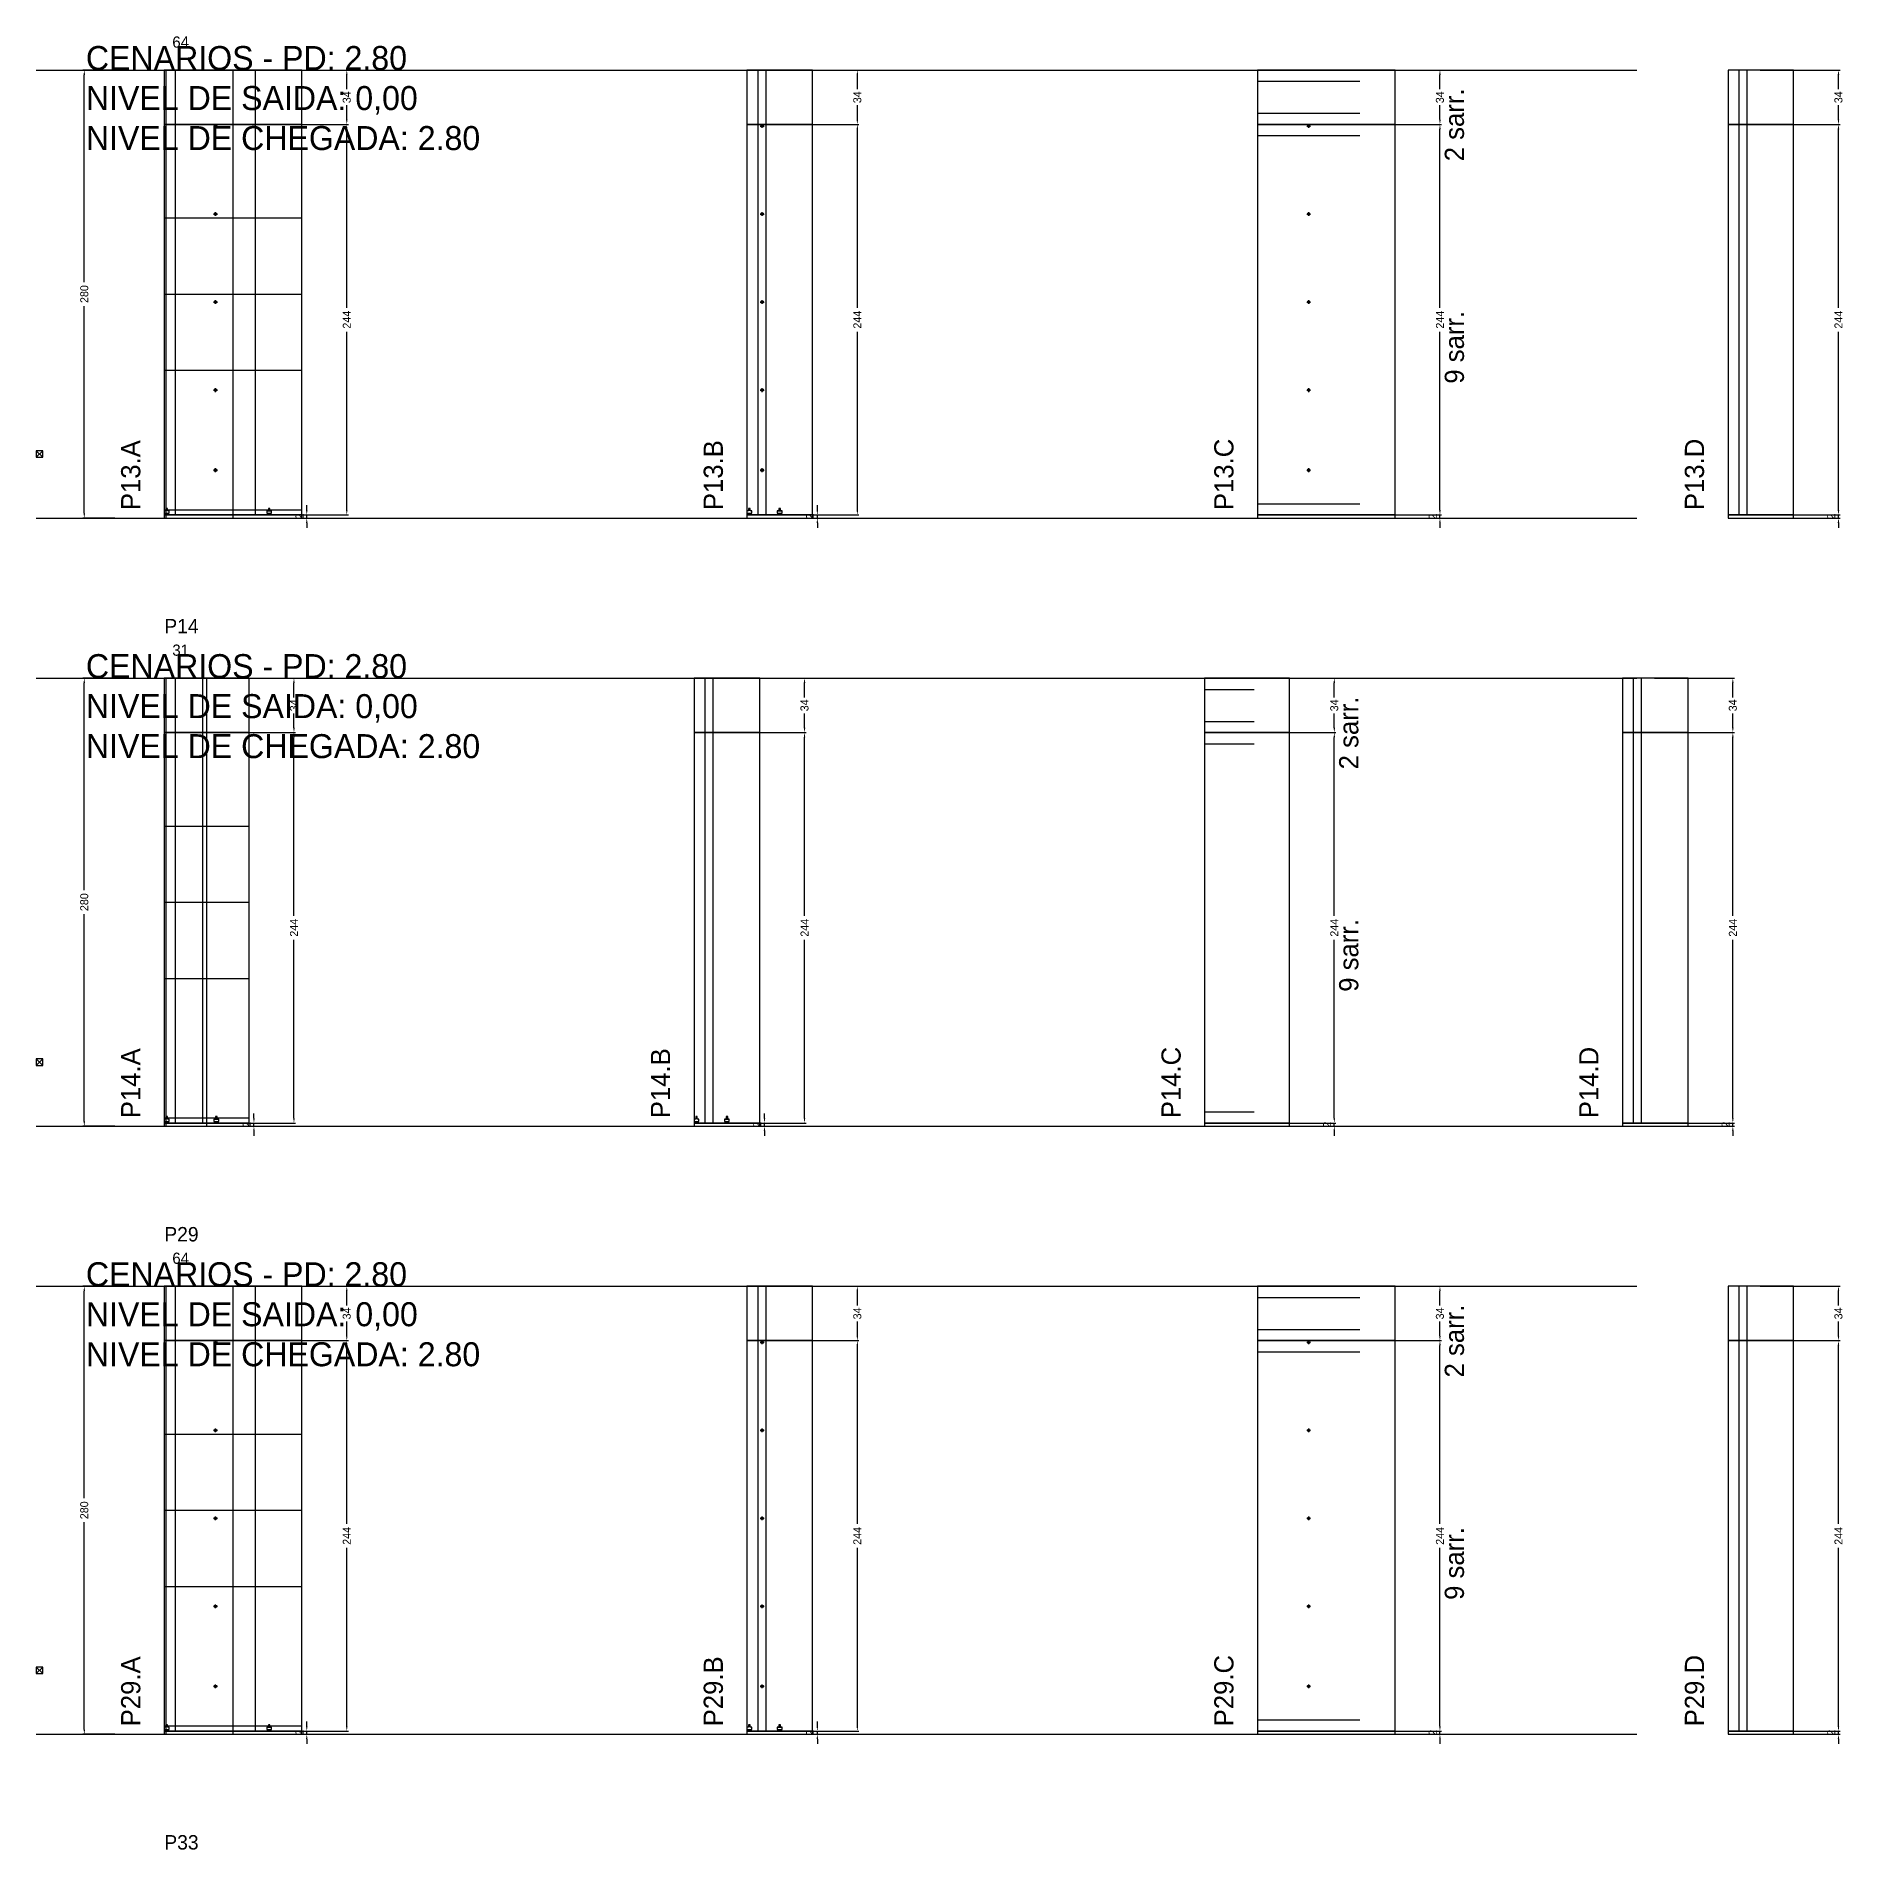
# Model space of a CAD drawing. Header units: centimetres. Extents: x -12000 to 4093, y -4566 to 1796.
# Drawn here: x -7000 to -5871, y -1972 to -839 of the extents above; entities that cross this region are included whole.
import ezdxf

# ---------------------------------------------------------------- set-up
doc = ezdxf.new("R2010")
doc.units = ezdxf.units.CM
doc.linetypes.add('DASHED', pattern=[2, -2])
for name, color, linetype in [('CHAPA', 140, 'Continuous'), ('COTA', 241, 'Continuous'), ('COTAS FURACAO', 16, 'Continuous'), ('Madeira', 30, 'Continuous'), ('MEIO_PONT', 160, 'Continuous'), ('NOMENCLATURA', 7, 'Continuous'), ('Nível', 160, 'Continuous'), ('Painéis', 200, 'Continuous'), ('Perfil Metálico', 150, 'Continuous'), ('SARR_2.2x7', 40, 'Continuous'), ('SARRAFO DE PRESSAO', 200, 'Continuous'), ('texto', 7, 'Continuous'), ('TEXTO_GERAL', 7, 'Continuous')]:
    doc.layers.add(name, color=color, linetype=linetype)
doc.dimstyles.new('PAINEL-NOVA', dxfattribs={"dimtxt": 5, "dimasz": 3, "dimexe": 1, "dimexo": 1, "dimgap": 1, "dimtad": 1, "dimcen": 2.5, "dimazin": 3, "dimtfac": 1, "dimtmove": 0, "dimatfit": 3})

# ---------------------------------------------------------------- blocks, each defined once
blk = doc.blocks.new('_CLOSEDFILLED')
at = {"color": 0, "linetype": 'BYBLOCK'}
blk.add_solid([(-1, 0.16), (0, 0), (-1, -0.16)], dxfattribs=at)
blk = doc.blocks.new('*D53')
for p, q in [((-6951, -860), (-6971, -860)), ((-6970, -992.5), (-6970, -863)), ((-6970, -1137), (-6970, -1007.5)), ((-6951, -1140), (-6971, -1140))]:
    blk.add_line(p, q)
at = {"layer": 'Defpoints'}
for p in [(-6950, -860), (-6970, -1140), (-6950, -1140)]:
    blk.add_point(p, dxfattribs=at)
at = {"layer": 'COTA', "xscale": 3, "yscale": 3}
for p, rotation in [((-6970, -860), 90), ((-6970, -1140), 270)]:
    blk.add_blockref('_CLOSEDFILLED', p, dxfattribs=dict(at, rotation=rotation))
at = {"layer": 'COTA', "insert": (-6970, -1000), "char_height": 5, "attachment_point": 5, "rotation": 90}
blk.add_mtext('280', dxfattribs=at)
blk = doc.blocks.new('MULDURA')
at = {"layer": 'Paineis'}
for p, q in [((0, 0), (4, 4)), ((4, 0), (0, 4))]:
    blk.add_line(p, q, dxfattribs=at)
blk.add_lwpolyline([(0, 0), (4, 0), (4, 4), (0, 4)], close=True, dxfattribs=at)
blk = doc.blocks.new('*D55')
for p, q in [((-6855, -894), (-6805, -894)), ((-6806, -1008.5), (-6806, -897)), ((-6806, -1135), (-6806, -1023.5)), ((-6855, -1138), (-6805, -1138))]:
    blk.add_line(p, q)
at = {"layer": 'Defpoints'}
for p in [(-6856, -894), (-6856, -1138), (-6806, -1138)]:
    blk.add_point(p, dxfattribs=at)
at = {"layer": 'COTA', "xscale": 3, "yscale": 3}
for p, rotation in [((-6806, -894), 90), ((-6806, -1138), 270)]:
    blk.add_blockref('_CLOSEDFILLED', p, dxfattribs=dict(at, rotation=rotation))
at = {"layer": 'COTA', "insert": (-6806, -1016), "char_height": 5, "attachment_point": 5, "rotation": 90}
blk.add_mtext('244', dxfattribs=at)
blk = doc.blocks.new('*D56')
for p, q in [((-6855, -860), (-6805, -860)), ((-6806, -872), (-6806, -863)), ((-6806, -891), (-6806, -882)), ((-6855, -894), (-6805, -894))]:
    blk.add_line(p, q)
at = {"layer": 'Defpoints'}
for p in [(-6856, -860), (-6856, -894), (-6806, -894)]:
    blk.add_point(p, dxfattribs=at)
at = {"layer": 'COTA', "xscale": 3, "yscale": 3}
for p, rotation in [((-6806, -860), 90), ((-6806, -894), 270)]:
    blk.add_blockref('_CLOSEDFILLED', p, dxfattribs=dict(at, rotation=rotation))
at = {"layer": 'COTA', "insert": (-6806, -877), "char_height": 5, "attachment_point": 5, "rotation": 90}
blk.add_mtext('34', dxfattribs=at)
blk = doc.blocks.new('SLIPTEE')
at = {"layer": 'Paineis'}
blk.add_lwpolyline([(0, 0), (3, 0), (3, 1.5), (2, 1.5), (2, 3), (1, 3), (1, 1.5), (0, 1.5)], close=True, dxfattribs=at)
blk = doc.blocks.new('SLIPTDD')
at = {"layer": 'Paineis'}
blk.add_line((0, 1.5), (3, 1.5), dxfattribs=at)
blk.add_lwpolyline([(0, 0), (3, 0), (3, 1.5), (2, 1.5), (2, 3), (1, 3), (1, 1.5), (0, 1.5)], close=True, dxfattribs=at)
blk = doc.blocks.new('furacao')
at = {"layer": 'COTAS FURACAO'}
for p, q in [((-1.2, 0), (1.2, 0)), ((0, -1.2), (0, 1.2))]:
    blk.add_line(p, q, dxfattribs=at)
blk.add_circle((0, 0), 0.8, dxfattribs=at)
blk = doc.blocks.new('*D58')
for p, q in [((-6536, -894), (-6486, -894)), ((-6487, -1008.5), (-6487, -897)), ((-6487, -1135), (-6487, -1023.5)), ((-6536, -1138), (-6486, -1138))]:
    blk.add_line(p, q)
at = {"layer": 'Defpoints'}
for p in [(-6537, -894), (-6537, -1138), (-6487, -1138)]:
    blk.add_point(p, dxfattribs=at)
at = {"layer": 'COTA', "xscale": 3, "yscale": 3}
for p, rotation in [((-6487, -894), 90), ((-6487, -1138), 270)]:
    blk.add_blockref('_CLOSEDFILLED', p, dxfattribs=dict(at, rotation=rotation))
at = {"layer": 'COTA', "insert": (-6487, -1016), "char_height": 5, "attachment_point": 5, "rotation": 90}
blk.add_mtext('244', dxfattribs=at)
blk = doc.blocks.new('*D59')
for p, q in [((-6536, -860), (-6486, -860)), ((-6487, -872), (-6487, -863)), ((-6487, -891), (-6487, -882)), ((-6536, -894), (-6486, -894))]:
    blk.add_line(p, q)
at = {"layer": 'Defpoints'}
for p in [(-6537, -860), (-6537, -894), (-6487, -894)]:
    blk.add_point(p, dxfattribs=at)
at = {"layer": 'COTA', "xscale": 3, "yscale": 3}
for p, rotation in [((-6487, -860), 90), ((-6487, -894), 270)]:
    blk.add_blockref('_CLOSEDFILLED', p, dxfattribs=dict(at, rotation=rotation))
at = {"layer": 'COTA', "insert": (-6487, -877), "char_height": 5, "attachment_point": 5, "rotation": 90}
blk.add_mtext('34', dxfattribs=at)
blk = doc.blocks.new('*D61')
for p, q in [((-6172, -894), (-6122, -894)), ((-6123, -1008.5), (-6123, -897)), ((-6123, -1135), (-6123, -1023.5)), ((-6172, -1138), (-6122, -1138))]:
    blk.add_line(p, q)
at = {"layer": 'Defpoints'}
for p in [(-6173, -894), (-6173, -1138), (-6123, -1138)]:
    blk.add_point(p, dxfattribs=at)
at = {"layer": 'COTA', "xscale": 3, "yscale": 3}
for p, rotation in [((-6123, -894), 90), ((-6123, -1138), 270)]:
    blk.add_blockref('_CLOSEDFILLED', p, dxfattribs=dict(at, rotation=rotation))
at = {"layer": 'COTA', "insert": (-6123, -1016), "char_height": 5, "attachment_point": 5, "rotation": 90}
blk.add_mtext('244', dxfattribs=at)
blk = doc.blocks.new('*D62')
for p, q in [((-6172, -860), (-6122, -860)), ((-6123, -872), (-6123, -863)), ((-6123, -891), (-6123, -882)), ((-6172, -894), (-6122, -894))]:
    blk.add_line(p, q)
at = {"layer": 'Defpoints'}
for p in [(-6173, -860), (-6173, -894), (-6123, -894)]:
    blk.add_point(p, dxfattribs=at)
at = {"layer": 'COTA', "xscale": 3, "yscale": 3}
for p, rotation in [((-6123, -860), 90), ((-6123, -894), 270)]:
    blk.add_blockref('_CLOSEDFILLED', p, dxfattribs=dict(at, rotation=rotation))
at = {"layer": 'COTA', "insert": (-6123, -877), "char_height": 5, "attachment_point": 5, "rotation": 90}
blk.add_mtext('34', dxfattribs=at)
blk = doc.blocks.new('*D64')
for p, q in [((-5923, -894), (-5873, -894)), ((-5874, -1008.5), (-5874, -897)), ((-5874, -1135), (-5874, -1023.5)), ((-5923, -1138), (-5873, -1138))]:
    blk.add_line(p, q)
at = {"layer": 'Defpoints'}
for p in [(-5924, -894), (-5924, -1138), (-5874, -1138)]:
    blk.add_point(p, dxfattribs=at)
at = {"layer": 'COTA', "xscale": 3, "yscale": 3}
for p, rotation in [((-5874, -894), 90), ((-5874, -1138), 270)]:
    blk.add_blockref('_CLOSEDFILLED', p, dxfattribs=dict(at, rotation=rotation))
at = {"layer": 'COTA', "insert": (-5874, -1016), "char_height": 5, "attachment_point": 5, "rotation": 90}
blk.add_mtext('244', dxfattribs=at)
blk = doc.blocks.new('*D65')
for p, q in [((-5923, -860), (-5873, -860)), ((-5874, -872), (-5874, -863)), ((-5874, -891), (-5874, -882)), ((-5923, -894), (-5873, -894))]:
    blk.add_line(p, q)
at = {"layer": 'Defpoints'}
for p in [(-5924, -860), (-5924, -894), (-5874, -894)]:
    blk.add_point(p, dxfattribs=at)
at = {"layer": 'COTA', "xscale": 3, "yscale": 3}
for p, rotation in [((-5874, -860), 90), ((-5874, -894), 270)]:
    blk.add_blockref('_CLOSEDFILLED', p, dxfattribs=dict(at, rotation=rotation))
at = {"layer": 'COTA', "insert": (-5874, -877), "char_height": 5, "attachment_point": 5, "rotation": 90}
blk.add_mtext('34', dxfattribs=at)
blk = doc.blocks.new('*D79')
for p, q in [((-6951, -1240), (-6971, -1240)), ((-6970, -1372.5), (-6970, -1243)), ((-6970, -1517), (-6970, -1387.5)), ((-6951, -1520), (-6971, -1520))]:
    blk.add_line(p, q)
at = {"layer": 'Defpoints'}
for p in [(-6950, -1240), (-6970, -1520), (-6950, -1520)]:
    blk.add_point(p, dxfattribs=at)
at = {"layer": 'COTA', "xscale": 3, "yscale": 3}
for p, rotation in [((-6970, -1240), 90), ((-6970, -1520), 270)]:
    blk.add_blockref('_CLOSEDFILLED', p, dxfattribs=dict(at, rotation=rotation))
at = {"layer": 'COTA', "insert": (-6970, -1380), "char_height": 5, "attachment_point": 5, "rotation": 90}
blk.add_mtext('280', dxfattribs=at)
blk = doc.blocks.new('*D81')
for p, q in [((-6888, -1274), (-6838, -1274)), ((-6839, -1388.5), (-6839, -1277)), ((-6839, -1515), (-6839, -1403.5)), ((-6888, -1518), (-6838, -1518))]:
    blk.add_line(p, q)
at = {"layer": 'Defpoints'}
for p in [(-6889, -1274), (-6889, -1518), (-6839, -1518)]:
    blk.add_point(p, dxfattribs=at)
at = {"layer": 'COTA', "xscale": 3, "yscale": 3}
for p, rotation in [((-6839, -1274), 90), ((-6839, -1518), 270)]:
    blk.add_blockref('_CLOSEDFILLED', p, dxfattribs=dict(at, rotation=rotation))
at = {"layer": 'COTA', "insert": (-6839, -1396), "char_height": 5, "attachment_point": 5, "rotation": 90}
blk.add_mtext('244', dxfattribs=at)
blk = doc.blocks.new('*D82')
for p, q in [((-6888, -1240), (-6838, -1240)), ((-6839, -1252), (-6839, -1243)), ((-6839, -1271), (-6839, -1262)), ((-6888, -1274), (-6838, -1274))]:
    blk.add_line(p, q)
at = {"layer": 'Defpoints'}
for p in [(-6889, -1240), (-6889, -1274), (-6839, -1274)]:
    blk.add_point(p, dxfattribs=at)
at = {"layer": 'COTA', "xscale": 3, "yscale": 3}
for p, rotation in [((-6839, -1240), 90), ((-6839, -1274), 270)]:
    blk.add_blockref('_CLOSEDFILLED', p, dxfattribs=dict(at, rotation=rotation))
at = {"layer": 'COTA', "insert": (-6839, -1257), "char_height": 5, "attachment_point": 5, "rotation": 90}
blk.add_mtext('34', dxfattribs=at)
blk = doc.blocks.new('*D84')
for p, q in [((-6569, -1274), (-6519, -1274)), ((-6520, -1388.5), (-6520, -1277)), ((-6520, -1515), (-6520, -1403.5)), ((-6569, -1518), (-6519, -1518))]:
    blk.add_line(p, q)
at = {"layer": 'Defpoints'}
for p in [(-6570, -1274), (-6570, -1518), (-6520, -1518)]:
    blk.add_point(p, dxfattribs=at)
at = {"layer": 'COTA', "xscale": 3, "yscale": 3}
for p, rotation in [((-6520, -1274), 90), ((-6520, -1518), 270)]:
    blk.add_blockref('_CLOSEDFILLED', p, dxfattribs=dict(at, rotation=rotation))
at = {"layer": 'COTA', "insert": (-6520, -1396), "char_height": 5, "attachment_point": 5, "rotation": 90}
blk.add_mtext('244', dxfattribs=at)
blk = doc.blocks.new('*D85')
for p, q in [((-6569, -1240), (-6519, -1240)), ((-6520, -1252), (-6520, -1243)), ((-6520, -1271), (-6520, -1262)), ((-6569, -1274), (-6519, -1274))]:
    blk.add_line(p, q)
at = {"layer": 'Defpoints'}
for p in [(-6570, -1240), (-6570, -1274), (-6520, -1274)]:
    blk.add_point(p, dxfattribs=at)
at = {"layer": 'COTA', "xscale": 3, "yscale": 3}
for p, rotation in [((-6520, -1240), 90), ((-6520, -1274), 270)]:
    blk.add_blockref('_CLOSEDFILLED', p, dxfattribs=dict(at, rotation=rotation))
at = {"layer": 'COTA', "insert": (-6520, -1257), "char_height": 5, "attachment_point": 5, "rotation": 90}
blk.add_mtext('34', dxfattribs=at)
blk = doc.blocks.new('*D87')
for p, q in [((-6238, -1274), (-6188, -1274)), ((-6189, -1388.5), (-6189, -1277)), ((-6189, -1515), (-6189, -1403.5)), ((-6238, -1518), (-6188, -1518))]:
    blk.add_line(p, q)
at = {"layer": 'Defpoints'}
for p in [(-6239, -1274), (-6239, -1518), (-6189, -1518)]:
    blk.add_point(p, dxfattribs=at)
at = {"layer": 'COTA', "xscale": 3, "yscale": 3}
for p, rotation in [((-6189, -1274), 90), ((-6189, -1518), 270)]:
    blk.add_blockref('_CLOSEDFILLED', p, dxfattribs=dict(at, rotation=rotation))
at = {"layer": 'COTA', "insert": (-6189, -1396), "char_height": 5, "attachment_point": 5, "rotation": 90}
blk.add_mtext('244', dxfattribs=at)
blk = doc.blocks.new('*D88')
for p, q in [((-6238, -1240), (-6188, -1240)), ((-6189, -1252), (-6189, -1243)), ((-6189, -1271), (-6189, -1262)), ((-6238, -1274), (-6188, -1274))]:
    blk.add_line(p, q)
at = {"layer": 'Defpoints'}
for p in [(-6239, -1240), (-6239, -1274), (-6189, -1274)]:
    blk.add_point(p, dxfattribs=at)
at = {"layer": 'COTA', "xscale": 3, "yscale": 3}
for p, rotation in [((-6189, -1240), 90), ((-6189, -1274), 270)]:
    blk.add_blockref('_CLOSEDFILLED', p, dxfattribs=dict(at, rotation=rotation))
at = {"layer": 'COTA', "insert": (-6189, -1257), "char_height": 5, "attachment_point": 5, "rotation": 90}
blk.add_mtext('34', dxfattribs=at)
blk = doc.blocks.new('*D90')
for p, q in [((-5989, -1274), (-5939, -1274)), ((-5940, -1388.5), (-5940, -1277)), ((-5940, -1515), (-5940, -1403.5)), ((-5989, -1518), (-5939, -1518))]:
    blk.add_line(p, q)
at = {"layer": 'Defpoints'}
for p in [(-5990, -1274), (-5990, -1518), (-5940, -1518)]:
    blk.add_point(p, dxfattribs=at)
at = {"layer": 'COTA', "xscale": 3, "yscale": 3}
for p, rotation in [((-5940, -1274), 90), ((-5940, -1518), 270)]:
    blk.add_blockref('_CLOSEDFILLED', p, dxfattribs=dict(at, rotation=rotation))
at = {"layer": 'COTA', "insert": (-5940, -1396), "char_height": 5, "attachment_point": 5, "rotation": 90}
blk.add_mtext('244', dxfattribs=at)
blk = doc.blocks.new('*D91')
for p, q in [((-5989, -1240), (-5939, -1240)), ((-5940, -1252), (-5940, -1243)), ((-5940, -1271), (-5940, -1262)), ((-5989, -1274), (-5939, -1274))]:
    blk.add_line(p, q)
at = {"layer": 'Defpoints'}
for p in [(-5990, -1240), (-5990, -1274), (-5940, -1274)]:
    blk.add_point(p, dxfattribs=at)
at = {"layer": 'COTA', "xscale": 3, "yscale": 3}
for p, rotation in [((-5940, -1240), 90), ((-5940, -1274), 270)]:
    blk.add_blockref('_CLOSEDFILLED', p, dxfattribs=dict(at, rotation=rotation))
at = {"layer": 'COTA', "insert": (-5940, -1257), "char_height": 5, "attachment_point": 5, "rotation": 90}
blk.add_mtext('34', dxfattribs=at)
blk = doc.blocks.new('*D105')
for p, q in [((-6951, -1620), (-6971, -1620)), ((-6970, -1752.5), (-6970, -1623)), ((-6970, -1897), (-6970, -1767.5)), ((-6951, -1900), (-6971, -1900))]:
    blk.add_line(p, q)
at = {"layer": 'Defpoints'}
for p in [(-6950, -1620), (-6970, -1900), (-6950, -1900)]:
    blk.add_point(p, dxfattribs=at)
at = {"layer": 'COTA', "xscale": 3, "yscale": 3}
for p, rotation in [((-6970, -1620), 90), ((-6970, -1900), 270)]:
    blk.add_blockref('_CLOSEDFILLED', p, dxfattribs=dict(at, rotation=rotation))
at = {"layer": 'COTA', "insert": (-6970, -1760), "char_height": 5, "attachment_point": 5, "rotation": 90}
blk.add_mtext('280', dxfattribs=at)
blk = doc.blocks.new('*D107')
for p, q in [((-6855, -1654), (-6805, -1654)), ((-6806, -1768.5), (-6806, -1657)), ((-6806, -1895), (-6806, -1783.5)), ((-6855, -1898), (-6805, -1898))]:
    blk.add_line(p, q)
at = {"layer": 'Defpoints'}
for p in [(-6856, -1654), (-6856, -1898), (-6806, -1898)]:
    blk.add_point(p, dxfattribs=at)
at = {"layer": 'COTA', "xscale": 3, "yscale": 3}
for p, rotation in [((-6806, -1654), 90), ((-6806, -1898), 270)]:
    blk.add_blockref('_CLOSEDFILLED', p, dxfattribs=dict(at, rotation=rotation))
at = {"layer": 'COTA', "insert": (-6806, -1776), "char_height": 5, "attachment_point": 5, "rotation": 90}
blk.add_mtext('244', dxfattribs=at)
blk = doc.blocks.new('*D108')
for p, q in [((-6855, -1620), (-6805, -1620)), ((-6806, -1632), (-6806, -1623)), ((-6806, -1651), (-6806, -1642)), ((-6855, -1654), (-6805, -1654))]:
    blk.add_line(p, q)
at = {"layer": 'Defpoints'}
for p in [(-6856, -1620), (-6856, -1654), (-6806, -1654)]:
    blk.add_point(p, dxfattribs=at)
at = {"layer": 'COTA', "xscale": 3, "yscale": 3}
for p, rotation in [((-6806, -1620), 90), ((-6806, -1654), 270)]:
    blk.add_blockref('_CLOSEDFILLED', p, dxfattribs=dict(at, rotation=rotation))
at = {"layer": 'COTA', "insert": (-6806, -1637), "char_height": 5, "attachment_point": 5, "rotation": 90}
blk.add_mtext('34', dxfattribs=at)
blk = doc.blocks.new('*D110')
for p, q in [((-6536, -1654), (-6486, -1654)), ((-6487, -1768.5), (-6487, -1657)), ((-6487, -1895), (-6487, -1783.5)), ((-6536, -1898), (-6486, -1898))]:
    blk.add_line(p, q)
at = {"layer": 'Defpoints'}
for p in [(-6537, -1654), (-6537, -1898), (-6487, -1898)]:
    blk.add_point(p, dxfattribs=at)
at = {"layer": 'COTA', "xscale": 3, "yscale": 3}
for p, rotation in [((-6487, -1654), 90), ((-6487, -1898), 270)]:
    blk.add_blockref('_CLOSEDFILLED', p, dxfattribs=dict(at, rotation=rotation))
at = {"layer": 'COTA', "insert": (-6487, -1776), "char_height": 5, "attachment_point": 5, "rotation": 90}
blk.add_mtext('244', dxfattribs=at)
blk = doc.blocks.new('*D111')
for p, q in [((-6536, -1620), (-6486, -1620)), ((-6487, -1632), (-6487, -1623)), ((-6487, -1651), (-6487, -1642)), ((-6536, -1654), (-6486, -1654))]:
    blk.add_line(p, q)
at = {"layer": 'Defpoints'}
for p in [(-6537, -1620), (-6537, -1654), (-6487, -1654)]:
    blk.add_point(p, dxfattribs=at)
at = {"layer": 'COTA', "xscale": 3, "yscale": 3}
for p, rotation in [((-6487, -1620), 90), ((-6487, -1654), 270)]:
    blk.add_blockref('_CLOSEDFILLED', p, dxfattribs=dict(at, rotation=rotation))
at = {"layer": 'COTA', "insert": (-6487, -1637), "char_height": 5, "attachment_point": 5, "rotation": 90}
blk.add_mtext('34', dxfattribs=at)
blk = doc.blocks.new('*D113')
for p, q in [((-6172, -1654), (-6122, -1654)), ((-6123, -1768.5), (-6123, -1657)), ((-6123, -1895), (-6123, -1783.5)), ((-6172, -1898), (-6122, -1898))]:
    blk.add_line(p, q)
at = {"layer": 'Defpoints'}
for p in [(-6173, -1654), (-6173, -1898), (-6123, -1898)]:
    blk.add_point(p, dxfattribs=at)
at = {"layer": 'COTA', "xscale": 3, "yscale": 3}
for p, rotation in [((-6123, -1654), 90), ((-6123, -1898), 270)]:
    blk.add_blockref('_CLOSEDFILLED', p, dxfattribs=dict(at, rotation=rotation))
at = {"layer": 'COTA', "insert": (-6123, -1776), "char_height": 5, "attachment_point": 5, "rotation": 90}
blk.add_mtext('244', dxfattribs=at)
blk = doc.blocks.new('*D114')
for p, q in [((-6172, -1620), (-6122, -1620)), ((-6123, -1632), (-6123, -1623)), ((-6123, -1651), (-6123, -1642)), ((-6172, -1654), (-6122, -1654))]:
    blk.add_line(p, q)
at = {"layer": 'Defpoints'}
for p in [(-6173, -1620), (-6173, -1654), (-6123, -1654)]:
    blk.add_point(p, dxfattribs=at)
at = {"layer": 'COTA', "xscale": 3, "yscale": 3}
for p, rotation in [((-6123, -1620), 90), ((-6123, -1654), 270)]:
    blk.add_blockref('_CLOSEDFILLED', p, dxfattribs=dict(at, rotation=rotation))
at = {"layer": 'COTA', "insert": (-6123, -1637), "char_height": 5, "attachment_point": 5, "rotation": 90}
blk.add_mtext('34', dxfattribs=at)
blk = doc.blocks.new('*D116')
for p, q in [((-5923, -1654), (-5873, -1654)), ((-5874, -1768.5), (-5874, -1657)), ((-5874, -1895), (-5874, -1783.5)), ((-5923, -1898), (-5873, -1898))]:
    blk.add_line(p, q)
at = {"layer": 'Defpoints'}
for p in [(-5924, -1654), (-5924, -1898), (-5874, -1898)]:
    blk.add_point(p, dxfattribs=at)
at = {"layer": 'COTA', "xscale": 3, "yscale": 3}
for p, rotation in [((-5874, -1654), 90), ((-5874, -1898), 270)]:
    blk.add_blockref('_CLOSEDFILLED', p, dxfattribs=dict(at, rotation=rotation))
at = {"layer": 'COTA', "insert": (-5874, -1776), "char_height": 5, "attachment_point": 5, "rotation": 90}
blk.add_mtext('244', dxfattribs=at)
blk = doc.blocks.new('*D117')
for p, q in [((-5923, -1620), (-5873, -1620)), ((-5874, -1632), (-5874, -1623)), ((-5874, -1651), (-5874, -1642)), ((-5923, -1654), (-5873, -1654))]:
    blk.add_line(p, q)
at = {"layer": 'Defpoints'}
for p in [(-5924, -1620), (-5924, -1654), (-5874, -1654)]:
    blk.add_point(p, dxfattribs=at)
at = {"layer": 'COTA', "xscale": 3, "yscale": 3}
for p, rotation in [((-5874, -1620), 90), ((-5874, -1654), 270)]:
    blk.add_blockref('_CLOSEDFILLED', p, dxfattribs=dict(at, rotation=rotation))
at = {"layer": 'COTA', "insert": (-5874, -1637), "char_height": 5, "attachment_point": 5, "rotation": 90}
blk.add_mtext('34', dxfattribs=at)

msp = doc.modelspace()

# ---------------------------------------------------------------- linework, layer by layer
at = {"layer": 'CHAPA'}
for points in [[(-6920, -1140), (-6918.8, -1140), (-6918.8, -860), (-6920, -860)], [(-6920, -1520), (-6918.8, -1520), (-6918.8, -1240), (-6920, -1240)], [(-6920, -1900), (-6918.8, -1900), (-6918.8, -1620), (-6920, -1620)]]:
    msp.add_lwpolyline(points, close=True, dxfattribs=at)
at = {"layer": 'Madeira'}
for points in [[(-6920, -952.4), (-6834, -952.4)], [(-6920, -1047.6), (-6834, -1047.6)], [(-6920, -1332.4), (-6867, -1332.4)], [(-6920, -1427.6), (-6867, -1427.6)], [(-6920, -1712.4), (-6834, -1712.4)], [(-6920, -1807.6), (-6834, -1807.6)]]:
    msp.add_lwpolyline(points, dxfattribs=at)
at = {"layer": 'MEIO_PONT'}
for points in [[(-6920, -1000), (-6834, -1000)], [(-6920, -1380), (-6867, -1380)], [(-6920, -1760), (-6834, -1760)]]:
    msp.add_lwpolyline(points, dxfattribs=at)
at = {"layer": 'Nível', "linetype": 'DASHED'}
for points in [[(-7000, -860), (-6000, -860)], [(-7000, -1140), (-6000, -1140)], [(-7000, -1240), (-6000, -1240)], [(-7000, -1520), (-6000, -1520)], [(-7000, -1620), (-6000, -1620)], [(-7000, -1900), (-6000, -1900)]]:
    msp.add_lwpolyline(points, dxfattribs=at)
at = {"layer": 'Painéis'}
for points in [[(-6920, -894), (-6834, -894), (-6834, -860), (-6920, -860)], [(-6920, -1140), (-6834, -1140), (-6834, -860), (-6920, -860)], [(-6556, -894), (-6515, -894), (-6515, -860), (-6556, -860)], [(-6237, -894), (-6151, -894), (-6151, -860), (-6237, -860)], [(-5943, -894), (-5902, -894), (-5902, -860), (-5943, -860)], [(-6920, -1138), (-6834, -1138), (-6834, -894), (-6920, -894)], [(-6556, -1138), (-6515, -1138), (-6515, -894), (-6556, -894)], [(-6237, -1138), (-6151, -1138), (-6151, -894), (-6237, -894)], [(-5943, -1138), (-5902, -1138), (-5902, -894), (-5943, -894)], [(-6920, -1140), (-6834, -1140), (-6834, -1138), (-6920, -1138)], [(-6556, -1140), (-6515, -1140), (-6515, -1138), (-6556, -1138)], [(-6237, -1140), (-6151, -1140), (-6151, -1138), (-6237, -1138)], [(-5943, -1140), (-5902, -1140), (-5902, -1138), (-5943, -1138)], [(-6920, -1274), (-6867, -1274), (-6867, -1240), (-6920, -1240)], [(-6920, -1520), (-6867, -1520), (-6867, -1240), (-6920, -1240)], [(-6589, -1274), (-6548, -1274), (-6548, -1240), (-6589, -1240)], [(-6270, -1274), (-6217, -1274), (-6217, -1240), (-6270, -1240)], [(-6009, -1274), (-5968, -1274), (-5968, -1240), (-6009, -1240)], [(-6920, -1518), (-6867, -1518), (-6867, -1274), (-6920, -1274)], [(-6589, -1518), (-6548, -1518), (-6548, -1274), (-6589, -1274)], [(-6270, -1518), (-6217, -1518), (-6217, -1274), (-6270, -1274)], [(-6009, -1518), (-5968, -1518), (-5968, -1274), (-6009, -1274)], [(-6920, -1520), (-6867, -1520), (-6867, -1518), (-6920, -1518)], [(-6589, -1520), (-6548, -1520), (-6548, -1518), (-6589, -1518)], [(-6270, -1520), (-6217, -1520), (-6217, -1518), (-6270, -1518)], [(-6009, -1520), (-5968, -1520), (-5968, -1518), (-6009, -1518)], [(-6920, -1654), (-6834, -1654), (-6834, -1620), (-6920, -1620)], [(-6920, -1900), (-6834, -1900), (-6834, -1620), (-6920, -1620)], [(-6556, -1654), (-6515, -1654), (-6515, -1620), (-6556, -1620)], [(-6237, -1654), (-6151, -1654), (-6151, -1620), (-6237, -1620)], [(-5943, -1654), (-5902, -1654), (-5902, -1620), (-5943, -1620)], [(-6920, -1898), (-6834, -1898), (-6834, -1654), (-6920, -1654)], [(-6556, -1898), (-6515, -1898), (-6515, -1654), (-6556, -1654)], [(-6237, -1898), (-6151, -1898), (-6151, -1654), (-6237, -1654)], [(-5943, -1898), (-5902, -1898), (-5902, -1654), (-5943, -1654)], [(-6920, -1900), (-6834, -1900), (-6834, -1898), (-6920, -1898)], [(-6556, -1900), (-6515, -1900), (-6515, -1898), (-6556, -1898)], [(-6237, -1900), (-6151, -1900), (-6151, -1898), (-6237, -1898)], [(-5943, -1900), (-5902, -1900), (-5902, -1898), (-5943, -1898)]]:
    msp.add_lwpolyline(points, close=True, dxfattribs=at)
at = {"layer": 'Perfil Metálico'}
for p, q in [((-6877, -1140), (-6877, -860)), ((-6893.5, -1520), (-6893.5, -1240)), ((-6877, -1900), (-6877, -1620))]:
    msp.add_line(p, q, dxfattribs=at)
at = {"layer": 'SARR_2.2x7'}
for points in [[(-6913, -894), (-6913, -860)], [(-6863, -894), (-6863, -860)], [(-6549, -894), (-6549, -860)], [(-6544, -894), (-6544, -860)], [(-5936, -894), (-5936, -860)], [(-5931, -894), (-5931, -860)], [(-6237, -867), (-6173, -867)], [(-6237, -887), (-6173, -887)], [(-6237, -901), (-6173, -901)], [(-6237, -1131), (-6173, -1131)], [(-6913, -1274), (-6913, -1240)], [(-6896, -1274), (-6896, -1240)], [(-6582, -1274), (-6582, -1240)], [(-6577, -1274), (-6577, -1240)], [(-6002, -1274), (-6002, -1240)], [(-5997, -1274), (-5997, -1240)], [(-6270, -1247), (-6239, -1247)], [(-6270, -1267), (-6239, -1267)], [(-6270, -1281), (-6239, -1281)], [(-6270, -1511), (-6239, -1511)], [(-6913, -1654), (-6913, -1620)], [(-6863, -1654), (-6863, -1620)], [(-6549, -1654), (-6549, -1620)], [(-6544, -1654), (-6544, -1620)], [(-5936, -1654), (-5936, -1620)], [(-5931, -1654), (-5931, -1620)], [(-6237, -1627), (-6173, -1627)], [(-6237, -1647), (-6173, -1647)], [(-6237, -1661), (-6173, -1661)], [(-6237, -1891), (-6173, -1891)]]:
    msp.add_lwpolyline(points, dxfattribs=at)
at = {"layer": 'SARR_2.2x7', "linetype": 'DASHED'}
for points in [[(-6913, -1138), (-6913, -894)], [(-6863, -1138), (-6863, -894)], [(-6549, -1138), (-6549, -894)], [(-6544, -1138), (-6544, -894)], [(-5936, -1138), (-5936, -894)], [(-5931, -1138), (-5931, -894)], [(-6913, -1518), (-6913, -1274)], [(-6896, -1518), (-6896, -1274)], [(-6582, -1518), (-6582, -1274)], [(-6577, -1518), (-6577, -1274)], [(-6002, -1518), (-6002, -1274)], [(-5997, -1518), (-5997, -1274)], [(-6913, -1898), (-6913, -1654)], [(-6863, -1898), (-6863, -1654)], [(-6549, -1898), (-6549, -1654)], [(-6544, -1898), (-6544, -1654)], [(-5936, -1898), (-5936, -1654)], [(-5931, -1898), (-5931, -1654)]]:
    msp.add_lwpolyline(points, dxfattribs=at)
at = {"layer": 'SARRAFO DE PRESSAO'}
for points in [[(-6920, -1140), (-6834, -1140), (-6834, -1135), (-6920, -1135)], [(-6920, -1520), (-6867, -1520), (-6867, -1515), (-6920, -1515)], [(-6920, -1900), (-6834, -1900), (-6834, -1895), (-6920, -1895)]]:
    msp.add_lwpolyline(points, close=True, dxfattribs=at)

# ---------------------------------------------------------------- block references
at = {"layer": 'COTA'}
for name, p in [('furacao', (-6888, -895)), ('furacao', (-6546.5, -895)), ('furacao', (-6205, -895)), ('furacao', (-6888, -950)), ('furacao', (-6546.5, -950)), ('furacao', (-6205, -950)), ('furacao', (-6888, -1005)), ('furacao', (-6546.5, -1005)), ('furacao', (-6205, -1005)), ('furacao', (-6888, -1060)), ('furacao', (-6546.5, -1060)), ('furacao', (-6205, -1060)), ('MULDURA', (-7000, -1102)), ('furacao', (-6888, -1110)), ('furacao', (-6546.5, -1110)), ('furacao', (-6205, -1110)), ('SLIPTEE', (-6920, -1137)), ('SLIPTDD', (-6856, -1137)), ('SLIPTEE', (-6556, -1137)), ('SLIPTDD', (-6537, -1137)), ('MULDURA', (-7000, -1482)), ('SLIPTEE', (-6920, -1517)), ('SLIPTDD', (-6889, -1517)), ('SLIPTEE', (-6589, -1517)), ('SLIPTDD', (-6570, -1517)), ('furacao', (-6888, -1655)), ('furacao', (-6546.5, -1655)), ('furacao', (-6205, -1655)), ('furacao', (-6888, -1710)), ('furacao', (-6546.5, -1710)), ('furacao', (-6205, -1710)), ('furacao', (-6888, -1765)), ('furacao', (-6546.5, -1765)), ('furacao', (-6205, -1765)), ('furacao', (-6888, -1820)), ('furacao', (-6546.5, -1820)), ('furacao', (-6205, -1820)), ('MULDURA', (-7000, -1862)), ('furacao', (-6888, -1870)), ('furacao', (-6546.5, -1870)), ('furacao', (-6205, -1870)), ('SLIPTEE', (-6920, -1897)), ('SLIPTDD', (-6856, -1897)), ('SLIPTEE', (-6556, -1897)), ('SLIPTDD', (-6537, -1897))]:
    msp.add_blockref(name, p, dxfattribs=at)

# ---------------------------------------------------------------- texts
at = {"layer": 'NOMENCLATURA'}
for s, p in [('CENARIOS - PD: 2.80', (-6969, -860)), ('NIVEL DE SAIDA: 0,00', (-6969, -885)), ('NIVEL DE CHEGADA: 2.80', (-6969, -910)), ('CENARIOS - PD: 2.80', (-6969, -1240)), ('NIVEL DE SAIDA: 0,00', (-6969, -1265)), ('NIVEL DE CHEGADA: 2.80', (-6969, -1290)), ('CENARIOS - PD: 2.80', (-6969, -1620)), ('NIVEL DE SAIDA: 0,00', (-6969, -1645)), ('NIVEL DE CHEGADA: 2.80', (-6969, -1670))]:
    msp.add_text(s, height=15, dxfattribs=at).set_placement(p)
for s, p in [('2 sarr.', (-6108, -917)), ('9 sarr.', (-6108, -1056)), ('P13.A', (-6935, -1135)), ('P13.B', (-6571, -1135)), ('P13.C', (-6252, -1135)), ('P13.D', (-5958, -1135)), ('2 sarr.', (-6174, -1297)), ('9 sarr.', (-6174, -1436)), ('P14.A', (-6935, -1515)), ('P14.B', (-6604, -1515)), ('P14.C', (-6285, -1515)), ('P14.D', (-6024, -1515)), ('2 sarr.', (-6108, -1677)), ('9 sarr.', (-6108, -1816)), ('P29.A', (-6935, -1895)), ('P29.B', (-6571, -1895)), ('P29.C', (-6252, -1895)), ('P29.D', (-5958, -1895))]:
    msp.add_text(s, height=12, rotation=90, dxfattribs=at).set_placement(p)
at = {"layer": 'texto'}
for s, p in [('64', (-6915, -846)), ('31', (-6915, -1226)), ('64', (-6915, -1606))]:
    msp.add_text(s, height=7, dxfattribs=at).set_placement(p)
at = {"layer": 'TEXTO_GERAL'}
for s, p in [('P14', (-6920, -1212)), ('P29', (-6920, -1592)), ('P33', (-6920, -1972))]:
    msp.add_text(s, height=9, dxfattribs=at).set_placement(p)

# ---------------------------------------------------------------- dimensions: what is measured, and where the dimension line sits
at = {"layer": 'COTA'}
for base, p1, p2, picture, middle in [((-6970, -1140), (-6950, -1140), (-6950, -860), '*D53', (-6970, -1000)), ((-6806, -894), (-6856, -894), (-6856, -860), '*D56', (-6806, -877)), ((-6487, -894), (-6537, -894), (-6537, -860), '*D59', (-6487, -877)), ((-6123, -894), (-6173, -894), (-6173, -860), '*D62', (-6123, -877)), ((-5874, -894), (-5924, -894), (-5924, -860), '*D65', (-5874, -877)), ((-6806, -1138), (-6856, -1138), (-6856, -894), '*D55', (-6806, -1016)), ((-6487, -1138), (-6537, -1138), (-6537, -894), '*D58', (-6487, -1016)), ((-6123, -1138), (-6173, -1138), (-6173, -894), '*D61', (-6123, -1016)), ((-5874, -1138), (-5924, -1138), (-5924, -894), '*D64', (-5874, -1016)), ((-6970, -1520), (-6950, -1520), (-6950, -1240), '*D79', (-6970, -1380)), ((-6839, -1274), (-6889, -1274), (-6889, -1240), '*D82', (-6839, -1257)), ((-6520, -1274), (-6570, -1274), (-6570, -1240), '*D85', (-6520, -1257)), ((-6189, -1274), (-6239, -1274), (-6239, -1240), '*D88', (-6189, -1257)), ((-5940, -1274), (-5990, -1274), (-5990, -1240), '*D91', (-5940, -1257)), ((-6839, -1518), (-6889, -1518), (-6889, -1274), '*D81', (-6839, -1396)), ((-6520, -1518), (-6570, -1518), (-6570, -1274), '*D84', (-6520, -1396)), ((-6189, -1518), (-6239, -1518), (-6239, -1274), '*D87', (-6189, -1396)), ((-5940, -1518), (-5990, -1518), (-5990, -1274), '*D90', (-5940, -1396)), ((-6970, -1900), (-6950, -1900), (-6950, -1620), '*D105', (-6970, -1760)), ((-6806, -1654), (-6856, -1654), (-6856, -1620), '*D108', (-6806, -1637)), ((-6487, -1654), (-6537, -1654), (-6537, -1620), '*D111', (-6487, -1637)), ((-6123, -1654), (-6173, -1654), (-6173, -1620), '*D114', (-6123, -1637)), ((-5874, -1654), (-5924, -1654), (-5924, -1620), '*D117', (-5874, -1637)), ((-6806, -1898), (-6856, -1898), (-6856, -1654), '*D107', (-6806, -1776)), ((-6487, -1898), (-6537, -1898), (-6537, -1654), '*D110', (-6487, -1776)), ((-6123, -1898), (-6173, -1898), (-6173, -1654), '*D113', (-6123, -1776)), ((-5874, -1898), (-5924, -1898), (-5924, -1654), '*D116', (-5874, -1776))]:
    dim = msp.add_linear_dim(base=base, p1=p1, p2=p2, angle=90, dimstyle='PAINEL-NOVA', dxfattribs=at)
    dim.commit()
    dim.dimension.update_dxf_attribs({"geometry": picture, "text_midpoint": middle})
for base, p1, p2 in [((-6831, -1140), (-6856, -1140), (-6856, -1138)), ((-6512, -1140), (-6537, -1140), (-6537, -1138)), ((-6123, -1140), (-6173, -1140), (-6173, -1138)), ((-5874, -1140), (-5924, -1140), (-5924, -1138)), ((-6864, -1520), (-6889, -1520), (-6889, -1518)), ((-6545, -1520), (-6570, -1520), (-6570, -1518)), ((-6189, -1520), (-6239, -1520), (-6239, -1518)), ((-5940, -1520), (-5990, -1520), (-5990, -1518)), ((-6831, -1900), (-6856, -1900), (-6856, -1898)), ((-6512, -1900), (-6537, -1900), (-6537, -1898)), ((-6123, -1900), (-6173, -1900), (-6173, -1898)), ((-5874, -1900), (-5924, -1900), (-5924, -1898))]:
    msp.add_linear_dim(base=base, p1=p1, p2=p2, angle=90, dimstyle='PAINEL-NOVA', dxfattribs=at).render()

doc.saveas('drawing.dxf')
